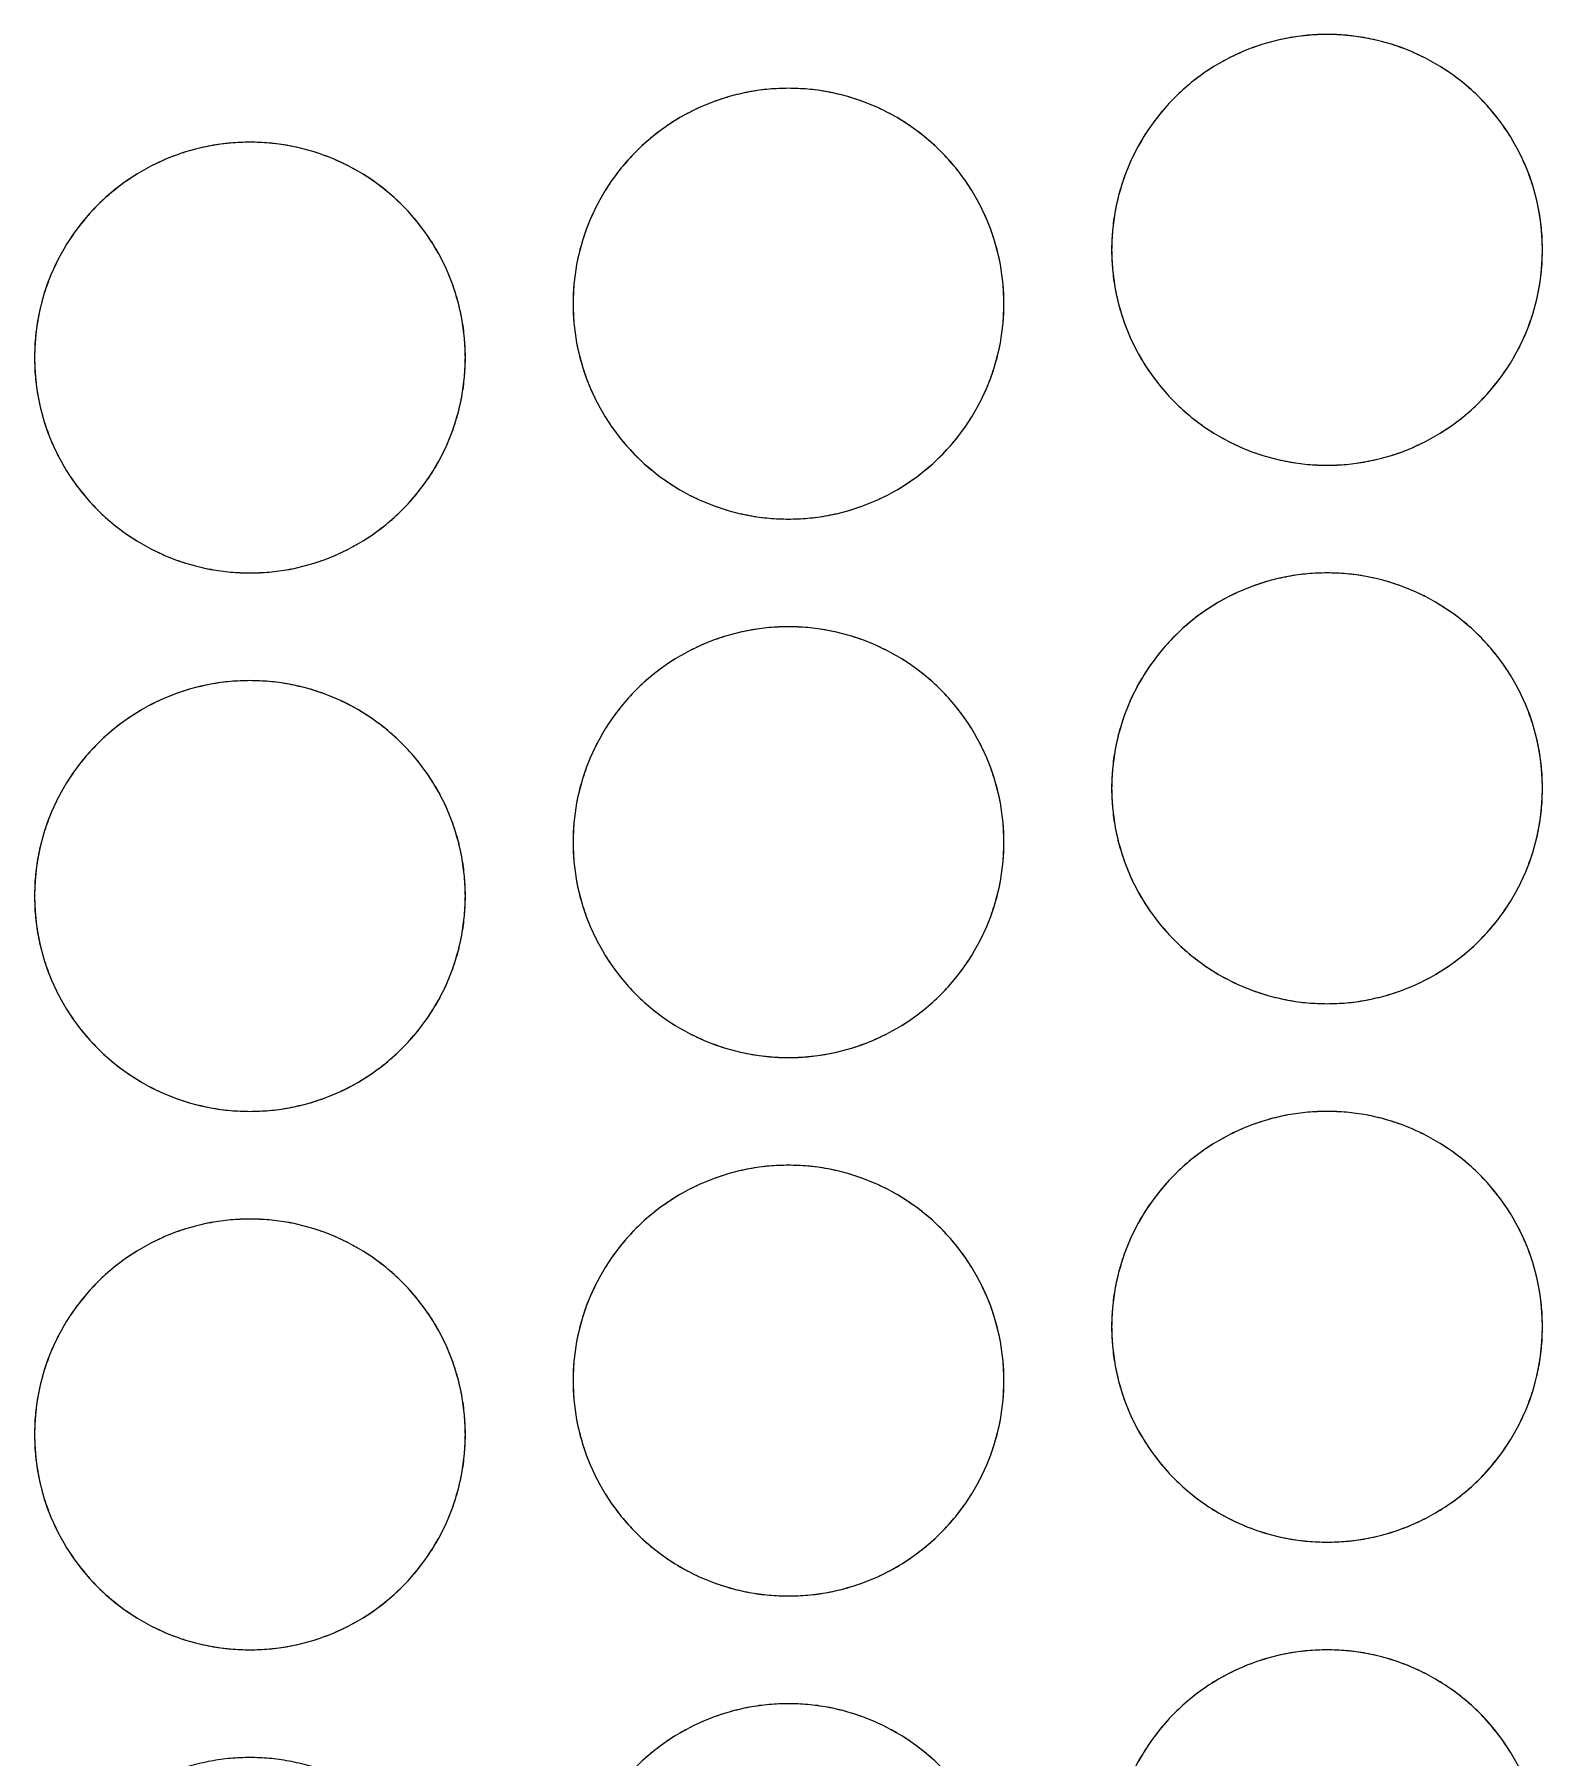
# Model space of a CAD drawing. Extents: x 85 to 185, y 98 to 200.
# Drawn here: x 112.8 to 135.2, y 148.8 to 174.4 of the extents above; entities that cross this region are included whole.
import ezdxf

# ---------------------------------------------------------------- set-up
doc = ezdxf.new("R2010")
doc.units = 0
doc.header["$MEASUREMENT"] = 0
doc.layers.get('0').update_dxf_attribs({"linetype": 'CONTINUOUS'})

msp = doc.modelspace()

# ---------------------------------------------------------------- linework, layer by layer
for points in [[(135.2, 171.2), (135.197, 171.343), (135.187, 171.488), (135.17, 171.634), (135.147, 171.782), (135.132, 171.857), (135.115, 171.931), (135.097, 172.006), (135.076, 172.081), (135.054, 172.155), (135.03, 172.23), (135.004, 172.304), (134.975, 172.378), (134.945, 172.452), (134.913, 172.525), (134.879, 172.598), (134.843, 172.67), (134.804, 172.741), (134.764, 172.812), (134.722, 172.882), (134.678, 172.951), (134.633, 173.019), (134.585, 173.086), (134.536, 173.152), (134.484, 173.217), (134.431, 173.28), (134.377, 173.343), (134.321, 173.403), (134.263, 173.463), (134.203, 173.521), (134.143, 173.577), (134.08, 173.631), (134.017, 173.684), (133.952, 173.736), (133.886, 173.785), (133.819, 173.833), (133.751, 173.878), (133.682, 173.922), (133.612, 173.964), (133.541, 174.004), (133.47, 174.043), (133.398, 174.079), (133.325, 174.113), (133.252, 174.145), (133.178, 174.175), (133.104, 174.204), (133.03, 174.23), (132.955, 174.254), (132.881, 174.276), (132.806, 174.297), (132.731, 174.315), (132.657, 174.332), (132.582, 174.347), (132.434, 174.37), (132.288, 174.387), (132.143, 174.397), (132, 174.4), (131.857, 174.397), (131.712, 174.387), (131.566, 174.37), (131.418, 174.347), (131.343, 174.332), (131.269, 174.315), (131.194, 174.297), (131.119, 174.276), (131.045, 174.254), (130.97, 174.23), (130.896, 174.204), (130.822, 174.175), (130.748, 174.145), (130.675, 174.113), (130.602, 174.079), (130.53, 174.043), (130.459, 174.004), (130.388, 173.964), (130.318, 173.922), (130.249, 173.878), (130.181, 173.833), (130.114, 173.785), (130.048, 173.736), (129.983, 173.684), (129.92, 173.631), (129.857, 173.577), (129.797, 173.521), (129.737, 173.463), (129.679, 173.403), (129.623, 173.343), (129.569, 173.28), (129.516, 173.217), (129.464, 173.152), (129.415, 173.086), (129.367, 173.019), (129.322, 172.951), (129.278, 172.882), (129.236, 172.812), (129.196, 172.741), (129.157, 172.67), (129.121, 172.598), (129.087, 172.525), (129.055, 172.452), (129.025, 172.378), (128.996, 172.304), (128.97, 172.23), (128.946, 172.155), (128.924, 172.081), (128.903, 172.006), (128.885, 171.931), (128.868, 171.857), (128.853, 171.782), (128.83, 171.634), (128.813, 171.488), (128.803, 171.343), (128.8, 171.2), (128.803, 171.057), (128.813, 170.912), (128.83, 170.766), (128.853, 170.618), (128.868, 170.543), (128.885, 170.469), (128.903, 170.394), (128.924, 170.319), (128.946, 170.245), (128.97, 170.17), (128.996, 170.096), (129.025, 170.022), (129.055, 169.948), (129.087, 169.875), (129.121, 169.802), (129.157, 169.73), (129.196, 169.659), (129.236, 169.588), (129.278, 169.518), (129.322, 169.449), (129.367, 169.381), (129.415, 169.314), (129.464, 169.248), (129.516, 169.183), (129.569, 169.12), (129.623, 169.057), (129.679, 168.997), (129.737, 168.937), (129.797, 168.879), (129.857, 168.823), (129.92, 168.769), (129.983, 168.716), (130.048, 168.664), (130.114, 168.615), (130.181, 168.567), (130.249, 168.522), (130.318, 168.478), (130.388, 168.436), (130.459, 168.396), (130.53, 168.357), (130.602, 168.321), (130.675, 168.287), (130.748, 168.255), (130.822, 168.225), (130.896, 168.196), (130.97, 168.17), (131.045, 168.146), (131.119, 168.124), (131.194, 168.103), (131.269, 168.085), (131.343, 168.068), (131.418, 168.053), (131.566, 168.03), (131.712, 168.013), (131.857, 168.003), (132, 168), (132.143, 168.003), (132.288, 168.013), (132.434, 168.03), (132.582, 168.053), (132.657, 168.068), (132.731, 168.085), (132.806, 168.103), (132.881, 168.124), (132.955, 168.146), (133.03, 168.17), (133.104, 168.196), (133.178, 168.225), (133.252, 168.255), (133.325, 168.287), (133.398, 168.321), (133.47, 168.357), (133.541, 168.396), (133.612, 168.436), (133.682, 168.478), (133.751, 168.522), (133.819, 168.567), (133.886, 168.615), (133.952, 168.664), (134.017, 168.716), (134.08, 168.769), (134.143, 168.823), (134.203, 168.879), (134.263, 168.937), (134.321, 168.997), (134.377, 169.057), (134.431, 169.12), (134.484, 169.183), (134.536, 169.248), (134.585, 169.314), (134.633, 169.381), (134.678, 169.449), (134.722, 169.518), (134.764, 169.588), (134.804, 169.659), (134.843, 169.73), (134.879, 169.802), (134.913, 169.875), (134.945, 169.948), (134.975, 170.022), (135.004, 170.096), (135.03, 170.17), (135.054, 170.245), (135.076, 170.319), (135.097, 170.394), (135.115, 170.469), (135.132, 170.543), (135.147, 170.618), (135.17, 170.766), (135.187, 170.912), (135.197, 171.057), (135.2, 171.2)], [(127.2, 170.4), (127.197, 170.543), (127.187, 170.688), (127.17, 170.834), (127.147, 170.982), (127.132, 171.057), (127.115, 171.131), (127.097, 171.206), (127.076, 171.281), (127.054, 171.355), (127.03, 171.43), (127.004, 171.504), (126.975, 171.578), (126.945, 171.652), (126.913, 171.725), (126.879, 171.798), (126.843, 171.87), (126.804, 171.941), (126.764, 172.012), (126.722, 172.082), (126.678, 172.151), (126.633, 172.219), (126.585, 172.286), (126.536, 172.352), (126.484, 172.417), (126.431, 172.48), (126.377, 172.543), (126.321, 172.603), (126.263, 172.663), (126.203, 172.721), (126.143, 172.777), (126.08, 172.831), (126.017, 172.884), (125.952, 172.936), (125.886, 172.985), (125.819, 173.033), (125.751, 173.078), (125.682, 173.122), (125.612, 173.164), (125.541, 173.204), (125.47, 173.243), (125.398, 173.279), (125.325, 173.313), (125.252, 173.345), (125.178, 173.375), (125.104, 173.404), (125.03, 173.43), (124.955, 173.454), (124.881, 173.476), (124.806, 173.497), (124.731, 173.515), (124.657, 173.532), (124.582, 173.547), (124.434, 173.57), (124.288, 173.587), (124.143, 173.597), (124, 173.6), (123.857, 173.597), (123.712, 173.587), (123.566, 173.57), (123.418, 173.547), (123.343, 173.532), (123.269, 173.515), (123.194, 173.497), (123.119, 173.476), (123.045, 173.454), (122.97, 173.43), (122.896, 173.404), (122.822, 173.375), (122.748, 173.345), (122.675, 173.313), (122.602, 173.279), (122.53, 173.243), (122.459, 173.204), (122.388, 173.164), (122.318, 173.122), (122.249, 173.078), (122.181, 173.033), (122.114, 172.985), (122.048, 172.936), (121.983, 172.884), (121.92, 172.831), (121.857, 172.777), (121.797, 172.721), (121.737, 172.663), (121.679, 172.603), (121.623, 172.543), (121.569, 172.48), (121.516, 172.417), (121.464, 172.352), (121.415, 172.286), (121.367, 172.219), (121.322, 172.151), (121.278, 172.082), (121.236, 172.012), (121.196, 171.941), (121.157, 171.87), (121.121, 171.798), (121.087, 171.725), (121.055, 171.652), (121.025, 171.578), (120.996, 171.504), (120.97, 171.43), (120.946, 171.355), (120.924, 171.281), (120.903, 171.206), (120.885, 171.131), (120.868, 171.057), (120.853, 170.982), (120.83, 170.834), (120.813, 170.688), (120.803, 170.543), (120.8, 170.4), (120.803, 170.257), (120.813, 170.112), (120.83, 169.966), (120.853, 169.818), (120.868, 169.743), (120.885, 169.669), (120.903, 169.594), (120.924, 169.519), (120.946, 169.445), (120.97, 169.37), (120.996, 169.296), (121.025, 169.222), (121.055, 169.148), (121.087, 169.075), (121.121, 169.002), (121.157, 168.93), (121.196, 168.859), (121.236, 168.788), (121.278, 168.718), (121.322, 168.649), (121.367, 168.581), (121.415, 168.514), (121.464, 168.448), (121.516, 168.383), (121.569, 168.32), (121.623, 168.257), (121.679, 168.197), (121.737, 168.137), (121.797, 168.079), (121.857, 168.023), (121.92, 167.969), (121.983, 167.916), (122.048, 167.864), (122.114, 167.815), (122.181, 167.767), (122.249, 167.722), (122.318, 167.678), (122.388, 167.636), (122.459, 167.596), (122.53, 167.557), (122.602, 167.521), (122.675, 167.487), (122.748, 167.455), (122.822, 167.425), (122.896, 167.396), (122.97, 167.37), (123.045, 167.346), (123.119, 167.324), (123.194, 167.303), (123.269, 167.285), (123.343, 167.268), (123.418, 167.253), (123.566, 167.23), (123.712, 167.213), (123.857, 167.203), (124, 167.2), (124.143, 167.203), (124.288, 167.213), (124.434, 167.23), (124.582, 167.253), (124.657, 167.268), (124.731, 167.285), (124.806, 167.303), (124.881, 167.324), (124.955, 167.346), (125.03, 167.37), (125.104, 167.396), (125.178, 167.425), (125.252, 167.455), (125.325, 167.487), (125.398, 167.521), (125.47, 167.557), (125.541, 167.596), (125.612, 167.636), (125.682, 167.678), (125.751, 167.722), (125.819, 167.767), (125.886, 167.815), (125.952, 167.864), (126.017, 167.916), (126.08, 167.969), (126.143, 168.023), (126.203, 168.079), (126.263, 168.137), (126.321, 168.197), (126.377, 168.257), (126.431, 168.32), (126.484, 168.383), (126.536, 168.448), (126.585, 168.514), (126.633, 168.581), (126.678, 168.649), (126.722, 168.718), (126.764, 168.788), (126.804, 168.859), (126.843, 168.93), (126.879, 169.002), (126.913, 169.075), (126.945, 169.148), (126.975, 169.222), (127.004, 169.296), (127.03, 169.37), (127.054, 169.445), (127.076, 169.519), (127.097, 169.594), (127.115, 169.669), (127.132, 169.743), (127.147, 169.818), (127.17, 169.966), (127.187, 170.112), (127.197, 170.257), (127.2, 170.4)], [(119.2, 169.6), (119.197, 169.743), (119.187, 169.888), (119.17, 170.034), (119.147, 170.182), (119.132, 170.257), (119.115, 170.331), (119.097, 170.406), (119.076, 170.481), (119.054, 170.555), (119.03, 170.63), (119.004, 170.704), (118.975, 170.778), (118.945, 170.852), (118.913, 170.925), (118.879, 170.998), (118.843, 171.07), (118.804, 171.141), (118.764, 171.212), (118.722, 171.282), (118.678, 171.351), (118.633, 171.419), (118.585, 171.486), (118.536, 171.552), (118.484, 171.617), (118.431, 171.68), (118.377, 171.743), (118.321, 171.803), (118.263, 171.863), (118.203, 171.921), (118.143, 171.977), (118.08, 172.031), (118.017, 172.084), (117.952, 172.136), (117.886, 172.185), (117.819, 172.233), (117.751, 172.278), (117.682, 172.322), (117.612, 172.364), (117.541, 172.404), (117.47, 172.443), (117.398, 172.479), (117.325, 172.513), (117.252, 172.545), (117.178, 172.575), (117.104, 172.604), (117.03, 172.63), (116.955, 172.654), (116.881, 172.676), (116.806, 172.697), (116.731, 172.715), (116.657, 172.732), (116.582, 172.747), (116.434, 172.77), (116.288, 172.787), (116.143, 172.797), (116, 172.8), (115.857, 172.797), (115.712, 172.787), (115.566, 172.77), (115.418, 172.747), (115.343, 172.732), (115.269, 172.715), (115.194, 172.697), (115.119, 172.676), (115.045, 172.654), (114.97, 172.63), (114.896, 172.604), (114.822, 172.575), (114.748, 172.545), (114.675, 172.513), (114.602, 172.479), (114.53, 172.443), (114.459, 172.404), (114.388, 172.364), (114.318, 172.322), (114.249, 172.278), (114.181, 172.233), (114.114, 172.185), (114.048, 172.136), (113.983, 172.084), (113.92, 172.031), (113.857, 171.977), (113.797, 171.921), (113.737, 171.863), (113.679, 171.803), (113.623, 171.743), (113.569, 171.68), (113.516, 171.617), (113.464, 171.552), (113.415, 171.486), (113.367, 171.419), (113.322, 171.351), (113.278, 171.282), (113.236, 171.212), (113.196, 171.141), (113.157, 171.07), (113.121, 170.998), (113.087, 170.925), (113.055, 170.852), (113.025, 170.778), (112.996, 170.704), (112.97, 170.63), (112.946, 170.555), (112.924, 170.481), (112.903, 170.406), (112.885, 170.331), (112.868, 170.257), (112.853, 170.182), (112.83, 170.034), (112.813, 169.888), (112.803, 169.743), (112.8, 169.6), (112.803, 169.457), (112.813, 169.312), (112.83, 169.166), (112.853, 169.018), (112.868, 168.943), (112.885, 168.869), (112.903, 168.794), (112.924, 168.719), (112.946, 168.645), (112.97, 168.57), (112.996, 168.496), (113.025, 168.422), (113.055, 168.348), (113.087, 168.275), (113.121, 168.202), (113.157, 168.13), (113.196, 168.059), (113.236, 167.988), (113.278, 167.918), (113.322, 167.849), (113.367, 167.781), (113.415, 167.714), (113.464, 167.648), (113.516, 167.583), (113.569, 167.52), (113.623, 167.457), (113.679, 167.397), (113.737, 167.337), (113.797, 167.279), (113.857, 167.223), (113.92, 167.169), (113.983, 167.116), (114.048, 167.064), (114.114, 167.015), (114.181, 166.967), (114.249, 166.922), (114.318, 166.878), (114.388, 166.836), (114.459, 166.796), (114.53, 166.757), (114.602, 166.721), (114.675, 166.687), (114.748, 166.655), (114.822, 166.625), (114.896, 166.596), (114.97, 166.57), (115.045, 166.546), (115.119, 166.524), (115.194, 166.503), (115.269, 166.485), (115.343, 166.468), (115.418, 166.453), (115.566, 166.43), (115.712, 166.413), (115.857, 166.403), (116, 166.4), (116.143, 166.403), (116.288, 166.413), (116.434, 166.43), (116.582, 166.453), (116.657, 166.468), (116.731, 166.485), (116.806, 166.503), (116.881, 166.524), (116.955, 166.546), (117.03, 166.57), (117.104, 166.596), (117.178, 166.625), (117.252, 166.655), (117.325, 166.687), (117.398, 166.721), (117.47, 166.757), (117.541, 166.796), (117.612, 166.836), (117.682, 166.878), (117.751, 166.922), (117.819, 166.967), (117.886, 167.015), (117.952, 167.064), (118.017, 167.116), (118.08, 167.169), (118.143, 167.223), (118.203, 167.279), (118.263, 167.337), (118.321, 167.397), (118.377, 167.457), (118.431, 167.52), (118.484, 167.583), (118.536, 167.648), (118.585, 167.714), (118.633, 167.781), (118.678, 167.849), (118.722, 167.918), (118.764, 167.988), (118.804, 168.059), (118.843, 168.13), (118.879, 168.202), (118.913, 168.275), (118.945, 168.348), (118.975, 168.422), (119.004, 168.496), (119.03, 168.57), (119.054, 168.645), (119.076, 168.719), (119.097, 168.794), (119.115, 168.869), (119.132, 168.943), (119.147, 169.018), (119.17, 169.166), (119.187, 169.312), (119.197, 169.457), (119.2, 169.6)], [(135.2, 163.2), (135.197, 163.343), (135.187, 163.488), (135.17, 163.634), (135.147, 163.782), (135.132, 163.857), (135.115, 163.931), (135.097, 164.006), (135.076, 164.081), (135.054, 164.155), (135.03, 164.23), (135.004, 164.304), (134.975, 164.378), (134.945, 164.452), (134.913, 164.525), (134.879, 164.598), (134.843, 164.67), (134.804, 164.741), (134.764, 164.812), (134.722, 164.882), (134.678, 164.951), (134.633, 165.019), (134.585, 165.086), (134.536, 165.152), (134.484, 165.217), (134.431, 165.28), (134.377, 165.343), (134.321, 165.403), (134.263, 165.463), (134.203, 165.521), (134.143, 165.577), (134.08, 165.631), (134.017, 165.684), (133.952, 165.736), (133.886, 165.785), (133.819, 165.833), (133.751, 165.878), (133.682, 165.922), (133.612, 165.964), (133.541, 166.004), (133.47, 166.043), (133.398, 166.079), (133.325, 166.113), (133.252, 166.145), (133.178, 166.175), (133.104, 166.204), (133.03, 166.23), (132.955, 166.254), (132.881, 166.276), (132.806, 166.297), (132.731, 166.315), (132.657, 166.332), (132.582, 166.347), (132.434, 166.37), (132.288, 166.387), (132.143, 166.397), (132, 166.4), (131.857, 166.397), (131.712, 166.387), (131.566, 166.37), (131.418, 166.347), (131.343, 166.332), (131.269, 166.315), (131.194, 166.297), (131.119, 166.276), (131.045, 166.254), (130.97, 166.23), (130.896, 166.204), (130.822, 166.175), (130.748, 166.145), (130.675, 166.113), (130.602, 166.079), (130.53, 166.043), (130.459, 166.004), (130.388, 165.964), (130.318, 165.922), (130.249, 165.878), (130.181, 165.833), (130.114, 165.785), (130.048, 165.736), (129.983, 165.684), (129.92, 165.631), (129.857, 165.577), (129.797, 165.521), (129.737, 165.463), (129.679, 165.403), (129.623, 165.343), (129.569, 165.28), (129.516, 165.217), (129.464, 165.152), (129.415, 165.086), (129.367, 165.019), (129.322, 164.951), (129.278, 164.882), (129.236, 164.812), (129.196, 164.741), (129.157, 164.67), (129.121, 164.598), (129.087, 164.525), (129.055, 164.452), (129.025, 164.378), (128.996, 164.304), (128.97, 164.23), (128.946, 164.155), (128.924, 164.081), (128.903, 164.006), (128.885, 163.931), (128.868, 163.857), (128.853, 163.782), (128.83, 163.634), (128.813, 163.488), (128.803, 163.343), (128.8, 163.2), (128.803, 163.057), (128.813, 162.912), (128.83, 162.766), (128.853, 162.618), (128.868, 162.543), (128.885, 162.469), (128.903, 162.394), (128.924, 162.319), (128.946, 162.245), (128.97, 162.17), (128.996, 162.096), (129.025, 162.022), (129.055, 161.948), (129.087, 161.875), (129.121, 161.802), (129.157, 161.73), (129.196, 161.659), (129.236, 161.588), (129.278, 161.518), (129.322, 161.449), (129.367, 161.381), (129.415, 161.314), (129.464, 161.248), (129.516, 161.183), (129.569, 161.12), (129.623, 161.057), (129.679, 160.997), (129.737, 160.937), (129.797, 160.879), (129.857, 160.823), (129.92, 160.769), (129.983, 160.716), (130.048, 160.664), (130.114, 160.615), (130.181, 160.567), (130.249, 160.522), (130.318, 160.478), (130.388, 160.436), (130.459, 160.396), (130.53, 160.357), (130.602, 160.321), (130.675, 160.287), (130.748, 160.255), (130.822, 160.225), (130.896, 160.196), (130.97, 160.17), (131.045, 160.146), (131.119, 160.124), (131.194, 160.103), (131.269, 160.085), (131.343, 160.068), (131.418, 160.053), (131.566, 160.03), (131.712, 160.013), (131.857, 160.003), (132, 160), (132.143, 160.003), (132.288, 160.013), (132.434, 160.03), (132.582, 160.053), (132.657, 160.068), (132.731, 160.085), (132.806, 160.103), (132.881, 160.124), (132.955, 160.146), (133.03, 160.17), (133.104, 160.196), (133.178, 160.225), (133.252, 160.255), (133.325, 160.287), (133.398, 160.321), (133.47, 160.357), (133.541, 160.396), (133.612, 160.436), (133.682, 160.478), (133.751, 160.522), (133.819, 160.567), (133.886, 160.615), (133.952, 160.664), (134.017, 160.716), (134.08, 160.769), (134.143, 160.823), (134.203, 160.879), (134.263, 160.937), (134.321, 160.997), (134.377, 161.057), (134.431, 161.12), (134.484, 161.183), (134.536, 161.248), (134.585, 161.314), (134.633, 161.381), (134.678, 161.449), (134.722, 161.518), (134.764, 161.588), (134.804, 161.659), (134.843, 161.73), (134.879, 161.802), (134.913, 161.875), (134.945, 161.948), (134.975, 162.022), (135.004, 162.096), (135.03, 162.17), (135.054, 162.245), (135.076, 162.319), (135.097, 162.394), (135.115, 162.469), (135.132, 162.543), (135.147, 162.618), (135.17, 162.766), (135.187, 162.912), (135.197, 163.057), (135.2, 163.2)], [(127.2, 162.4), (127.197, 162.543), (127.187, 162.688), (127.17, 162.834), (127.147, 162.982), (127.132, 163.057), (127.115, 163.131), (127.097, 163.206), (127.076, 163.281), (127.054, 163.355), (127.03, 163.43), (127.004, 163.504), (126.975, 163.578), (126.945, 163.652), (126.913, 163.725), (126.879, 163.798), (126.843, 163.87), (126.804, 163.941), (126.764, 164.012), (126.722, 164.082), (126.678, 164.151), (126.633, 164.219), (126.585, 164.286), (126.536, 164.352), (126.484, 164.417), (126.431, 164.48), (126.377, 164.543), (126.321, 164.603), (126.263, 164.663), (126.203, 164.721), (126.143, 164.777), (126.08, 164.831), (126.017, 164.884), (125.952, 164.936), (125.886, 164.985), (125.819, 165.033), (125.751, 165.078), (125.682, 165.122), (125.612, 165.164), (125.541, 165.204), (125.47, 165.243), (125.398, 165.279), (125.325, 165.313), (125.252, 165.345), (125.178, 165.375), (125.104, 165.404), (125.03, 165.43), (124.955, 165.454), (124.881, 165.476), (124.806, 165.497), (124.731, 165.515), (124.657, 165.532), (124.582, 165.547), (124.434, 165.57), (124.288, 165.587), (124.143, 165.597), (124, 165.6), (123.857, 165.597), (123.712, 165.587), (123.566, 165.57), (123.418, 165.547), (123.343, 165.532), (123.269, 165.515), (123.194, 165.497), (123.119, 165.476), (123.045, 165.454), (122.97, 165.43), (122.896, 165.404), (122.822, 165.375), (122.748, 165.345), (122.675, 165.313), (122.602, 165.279), (122.53, 165.243), (122.459, 165.204), (122.388, 165.164), (122.318, 165.122), (122.249, 165.078), (122.181, 165.033), (122.114, 164.985), (122.048, 164.936), (121.983, 164.884), (121.92, 164.831), (121.857, 164.777), (121.797, 164.721), (121.737, 164.663), (121.679, 164.603), (121.623, 164.543), (121.569, 164.48), (121.516, 164.417), (121.464, 164.352), (121.415, 164.286), (121.367, 164.219), (121.322, 164.151), (121.278, 164.082), (121.236, 164.012), (121.196, 163.941), (121.157, 163.87), (121.121, 163.798), (121.087, 163.725), (121.055, 163.652), (121.025, 163.578), (120.996, 163.504), (120.97, 163.43), (120.946, 163.355), (120.924, 163.281), (120.903, 163.206), (120.885, 163.131), (120.868, 163.057), (120.853, 162.982), (120.83, 162.834), (120.813, 162.688), (120.803, 162.543), (120.8, 162.4), (120.803, 162.257), (120.813, 162.112), (120.83, 161.966), (120.853, 161.818), (120.868, 161.743), (120.885, 161.669), (120.903, 161.594), (120.924, 161.519), (120.946, 161.445), (120.97, 161.37), (120.996, 161.296), (121.025, 161.222), (121.055, 161.148), (121.087, 161.075), (121.121, 161.002), (121.157, 160.93), (121.196, 160.859), (121.236, 160.788), (121.278, 160.718), (121.322, 160.649), (121.367, 160.581), (121.415, 160.514), (121.464, 160.448), (121.516, 160.383), (121.569, 160.32), (121.623, 160.257), (121.679, 160.197), (121.737, 160.137), (121.797, 160.079), (121.857, 160.023), (121.92, 159.969), (121.983, 159.916), (122.048, 159.864), (122.114, 159.815), (122.181, 159.767), (122.249, 159.722), (122.318, 159.678), (122.388, 159.636), (122.459, 159.596), (122.53, 159.557), (122.602, 159.521), (122.675, 159.487), (122.748, 159.455), (122.822, 159.425), (122.896, 159.396), (122.97, 159.37), (123.045, 159.346), (123.119, 159.324), (123.194, 159.303), (123.269, 159.285), (123.343, 159.268), (123.418, 159.253), (123.566, 159.23), (123.712, 159.213), (123.857, 159.203), (124, 159.2), (124.143, 159.203), (124.288, 159.213), (124.434, 159.23), (124.582, 159.253), (124.657, 159.268), (124.731, 159.285), (124.806, 159.303), (124.881, 159.324), (124.955, 159.346), (125.03, 159.37), (125.104, 159.396), (125.178, 159.425), (125.252, 159.455), (125.325, 159.487), (125.398, 159.521), (125.47, 159.557), (125.541, 159.596), (125.612, 159.636), (125.682, 159.678), (125.751, 159.722), (125.819, 159.767), (125.886, 159.815), (125.952, 159.864), (126.017, 159.916), (126.08, 159.969), (126.143, 160.023), (126.203, 160.079), (126.263, 160.137), (126.321, 160.197), (126.377, 160.257), (126.431, 160.32), (126.484, 160.383), (126.536, 160.448), (126.585, 160.514), (126.633, 160.581), (126.678, 160.649), (126.722, 160.718), (126.764, 160.788), (126.804, 160.859), (126.843, 160.93), (126.879, 161.002), (126.913, 161.075), (126.945, 161.148), (126.975, 161.222), (127.004, 161.296), (127.03, 161.37), (127.054, 161.445), (127.076, 161.519), (127.097, 161.594), (127.115, 161.669), (127.132, 161.743), (127.147, 161.818), (127.17, 161.966), (127.187, 162.112), (127.197, 162.257), (127.2, 162.4)], [(119.2, 161.6), (119.197, 161.743), (119.187, 161.888), (119.17, 162.034), (119.147, 162.182), (119.132, 162.257), (119.115, 162.331), (119.097, 162.406), (119.076, 162.481), (119.054, 162.555), (119.03, 162.63), (119.004, 162.704), (118.975, 162.778), (118.945, 162.852), (118.913, 162.925), (118.879, 162.998), (118.843, 163.07), (118.804, 163.141), (118.764, 163.212), (118.722, 163.282), (118.678, 163.351), (118.633, 163.419), (118.585, 163.486), (118.536, 163.552), (118.484, 163.617), (118.431, 163.68), (118.377, 163.743), (118.321, 163.803), (118.263, 163.863), (118.203, 163.921), (118.143, 163.977), (118.08, 164.031), (118.017, 164.084), (117.952, 164.136), (117.886, 164.185), (117.819, 164.233), (117.751, 164.278), (117.682, 164.322), (117.612, 164.364), (117.541, 164.404), (117.47, 164.443), (117.398, 164.479), (117.325, 164.513), (117.252, 164.545), (117.178, 164.575), (117.104, 164.604), (117.03, 164.63), (116.955, 164.654), (116.881, 164.676), (116.806, 164.697), (116.731, 164.715), (116.657, 164.732), (116.582, 164.747), (116.434, 164.77), (116.288, 164.787), (116.143, 164.797), (116, 164.8), (115.857, 164.797), (115.712, 164.787), (115.566, 164.77), (115.418, 164.747), (115.343, 164.732), (115.269, 164.715), (115.194, 164.697), (115.119, 164.676), (115.045, 164.654), (114.97, 164.63), (114.896, 164.604), (114.822, 164.575), (114.748, 164.545), (114.675, 164.513), (114.602, 164.479), (114.53, 164.443), (114.459, 164.404), (114.388, 164.364), (114.318, 164.322), (114.249, 164.278), (114.181, 164.233), (114.114, 164.185), (114.048, 164.136), (113.983, 164.084), (113.92, 164.031), (113.857, 163.977), (113.797, 163.921), (113.737, 163.863), (113.679, 163.803), (113.623, 163.743), (113.569, 163.68), (113.516, 163.617), (113.464, 163.552), (113.415, 163.486), (113.367, 163.419), (113.322, 163.351), (113.278, 163.282), (113.236, 163.212), (113.196, 163.141), (113.157, 163.07), (113.121, 162.998), (113.087, 162.925), (113.055, 162.852), (113.025, 162.778), (112.996, 162.704), (112.97, 162.63), (112.946, 162.555), (112.924, 162.481), (112.903, 162.406), (112.885, 162.331), (112.868, 162.257), (112.853, 162.182), (112.83, 162.034), (112.813, 161.888), (112.803, 161.743), (112.8, 161.6), (112.803, 161.457), (112.813, 161.312), (112.83, 161.166), (112.853, 161.018), (112.868, 160.943), (112.885, 160.869), (112.903, 160.794), (112.924, 160.719), (112.946, 160.645), (112.97, 160.57), (112.996, 160.496), (113.025, 160.422), (113.055, 160.348), (113.087, 160.275), (113.121, 160.202), (113.157, 160.13), (113.196, 160.059), (113.236, 159.988), (113.278, 159.918), (113.322, 159.849), (113.367, 159.781), (113.415, 159.714), (113.464, 159.648), (113.516, 159.583), (113.569, 159.52), (113.623, 159.457), (113.679, 159.397), (113.737, 159.337), (113.797, 159.279), (113.857, 159.223), (113.92, 159.169), (113.983, 159.116), (114.048, 159.064), (114.114, 159.015), (114.181, 158.967), (114.249, 158.922), (114.318, 158.878), (114.388, 158.836), (114.459, 158.796), (114.53, 158.757), (114.602, 158.721), (114.675, 158.687), (114.748, 158.655), (114.822, 158.625), (114.896, 158.596), (114.97, 158.57), (115.045, 158.546), (115.119, 158.524), (115.194, 158.503), (115.269, 158.485), (115.343, 158.468), (115.418, 158.453), (115.566, 158.43), (115.712, 158.413), (115.857, 158.403), (116, 158.4), (116.143, 158.403), (116.288, 158.413), (116.434, 158.43), (116.582, 158.453), (116.657, 158.468), (116.731, 158.485), (116.806, 158.503), (116.881, 158.524), (116.955, 158.546), (117.03, 158.57), (117.104, 158.596), (117.178, 158.625), (117.252, 158.655), (117.325, 158.687), (117.398, 158.721), (117.47, 158.757), (117.541, 158.796), (117.612, 158.836), (117.682, 158.878), (117.751, 158.922), (117.819, 158.967), (117.886, 159.015), (117.952, 159.064), (118.017, 159.116), (118.08, 159.169), (118.143, 159.223), (118.203, 159.279), (118.263, 159.337), (118.321, 159.397), (118.377, 159.457), (118.431, 159.52), (118.484, 159.583), (118.536, 159.648), (118.585, 159.714), (118.633, 159.781), (118.678, 159.849), (118.722, 159.918), (118.764, 159.988), (118.804, 160.059), (118.843, 160.13), (118.879, 160.202), (118.913, 160.275), (118.945, 160.348), (118.975, 160.422), (119.004, 160.496), (119.03, 160.57), (119.054, 160.645), (119.076, 160.719), (119.097, 160.794), (119.115, 160.869), (119.132, 160.943), (119.147, 161.018), (119.17, 161.166), (119.187, 161.312), (119.197, 161.457), (119.2, 161.6)], [(135.2, 155.2), (135.197, 155.343), (135.187, 155.488), (135.17, 155.634), (135.147, 155.782), (135.132, 155.857), (135.115, 155.931), (135.097, 156.006), (135.076, 156.081), (135.054, 156.155), (135.03, 156.23), (135.004, 156.304), (134.975, 156.378), (134.945, 156.452), (134.913, 156.525), (134.879, 156.598), (134.843, 156.67), (134.804, 156.741), (134.764, 156.812), (134.722, 156.882), (134.678, 156.951), (134.633, 157.019), (134.585, 157.086), (134.536, 157.152), (134.484, 157.217), (134.431, 157.28), (134.377, 157.343), (134.321, 157.403), (134.263, 157.463), (134.203, 157.521), (134.143, 157.577), (134.08, 157.631), (134.017, 157.684), (133.952, 157.736), (133.886, 157.785), (133.819, 157.833), (133.751, 157.878), (133.682, 157.922), (133.612, 157.964), (133.541, 158.004), (133.47, 158.043), (133.398, 158.079), (133.325, 158.113), (133.252, 158.145), (133.178, 158.175), (133.104, 158.204), (133.03, 158.23), (132.955, 158.254), (132.881, 158.276), (132.806, 158.297), (132.731, 158.315), (132.657, 158.332), (132.582, 158.347), (132.434, 158.37), (132.288, 158.387), (132.143, 158.397), (132, 158.4), (131.857, 158.397), (131.712, 158.387), (131.566, 158.37), (131.418, 158.347), (131.343, 158.332), (131.269, 158.315), (131.194, 158.297), (131.119, 158.276), (131.045, 158.254), (130.97, 158.23), (130.896, 158.204), (130.822, 158.175), (130.748, 158.145), (130.675, 158.113), (130.602, 158.079), (130.53, 158.043), (130.459, 158.004), (130.388, 157.964), (130.318, 157.922), (130.249, 157.878), (130.181, 157.833), (130.114, 157.785), (130.048, 157.736), (129.983, 157.684), (129.92, 157.631), (129.857, 157.577), (129.797, 157.521), (129.737, 157.463), (129.679, 157.403), (129.623, 157.343), (129.569, 157.28), (129.516, 157.217), (129.464, 157.152), (129.415, 157.086), (129.367, 157.019), (129.322, 156.951), (129.278, 156.882), (129.236, 156.812), (129.196, 156.741), (129.157, 156.67), (129.121, 156.598), (129.087, 156.525), (129.055, 156.452), (129.025, 156.378), (128.996, 156.304), (128.97, 156.23), (128.946, 156.155), (128.924, 156.081), (128.903, 156.006), (128.885, 155.931), (128.868, 155.857), (128.853, 155.782), (128.83, 155.634), (128.813, 155.488), (128.803, 155.343), (128.8, 155.2), (128.803, 155.057), (128.813, 154.912), (128.83, 154.766), (128.853, 154.618), (128.868, 154.543), (128.885, 154.469), (128.903, 154.394), (128.924, 154.319), (128.946, 154.245), (128.97, 154.17), (128.996, 154.096), (129.025, 154.022), (129.055, 153.948), (129.087, 153.875), (129.121, 153.802), (129.157, 153.73), (129.196, 153.659), (129.236, 153.588), (129.278, 153.518), (129.322, 153.449), (129.367, 153.381), (129.415, 153.314), (129.464, 153.248), (129.516, 153.183), (129.569, 153.12), (129.623, 153.057), (129.679, 152.997), (129.737, 152.937), (129.797, 152.879), (129.857, 152.823), (129.92, 152.769), (129.983, 152.716), (130.048, 152.664), (130.114, 152.615), (130.181, 152.567), (130.249, 152.522), (130.318, 152.478), (130.388, 152.436), (130.459, 152.396), (130.53, 152.357), (130.602, 152.321), (130.675, 152.287), (130.748, 152.255), (130.822, 152.225), (130.896, 152.196), (130.97, 152.17), (131.045, 152.146), (131.119, 152.124), (131.194, 152.103), (131.269, 152.085), (131.343, 152.068), (131.418, 152.053), (131.566, 152.03), (131.712, 152.013), (131.857, 152.003), (132, 152), (132.143, 152.003), (132.288, 152.013), (132.434, 152.03), (132.582, 152.053), (132.657, 152.068), (132.731, 152.085), (132.806, 152.103), (132.881, 152.124), (132.955, 152.146), (133.03, 152.17), (133.104, 152.196), (133.178, 152.225), (133.252, 152.255), (133.325, 152.287), (133.398, 152.321), (133.47, 152.357), (133.541, 152.396), (133.612, 152.436), (133.682, 152.478), (133.751, 152.522), (133.819, 152.567), (133.886, 152.615), (133.952, 152.664), (134.017, 152.716), (134.08, 152.769), (134.143, 152.823), (134.203, 152.879), (134.263, 152.937), (134.321, 152.997), (134.377, 153.057), (134.431, 153.12), (134.484, 153.183), (134.536, 153.248), (134.585, 153.314), (134.633, 153.381), (134.678, 153.449), (134.722, 153.518), (134.764, 153.588), (134.804, 153.659), (134.843, 153.73), (134.879, 153.802), (134.913, 153.875), (134.945, 153.948), (134.975, 154.022), (135.004, 154.096), (135.03, 154.17), (135.054, 154.245), (135.076, 154.319), (135.097, 154.394), (135.115, 154.469), (135.132, 154.543), (135.147, 154.618), (135.17, 154.766), (135.187, 154.912), (135.197, 155.057), (135.2, 155.2)], [(127.2, 154.4), (127.197, 154.543), (127.187, 154.688), (127.17, 154.834), (127.147, 154.982), (127.132, 155.057), (127.115, 155.131), (127.097, 155.206), (127.076, 155.281), (127.054, 155.355), (127.03, 155.43), (127.004, 155.504), (126.975, 155.578), (126.945, 155.652), (126.913, 155.725), (126.879, 155.798), (126.843, 155.87), (126.804, 155.941), (126.764, 156.012), (126.722, 156.082), (126.678, 156.151), (126.633, 156.219), (126.585, 156.286), (126.536, 156.352), (126.484, 156.417), (126.431, 156.48), (126.377, 156.543), (126.321, 156.603), (126.263, 156.663), (126.203, 156.721), (126.143, 156.777), (126.08, 156.831), (126.017, 156.884), (125.952, 156.936), (125.886, 156.985), (125.819, 157.033), (125.751, 157.078), (125.682, 157.122), (125.612, 157.164), (125.541, 157.204), (125.47, 157.243), (125.398, 157.279), (125.325, 157.313), (125.252, 157.345), (125.178, 157.375), (125.104, 157.404), (125.03, 157.43), (124.955, 157.454), (124.881, 157.476), (124.806, 157.497), (124.731, 157.515), (124.657, 157.532), (124.582, 157.547), (124.434, 157.57), (124.288, 157.587), (124.143, 157.597), (124, 157.6), (123.857, 157.597), (123.712, 157.587), (123.566, 157.57), (123.418, 157.547), (123.343, 157.532), (123.269, 157.515), (123.194, 157.497), (123.119, 157.476), (123.045, 157.454), (122.97, 157.43), (122.896, 157.404), (122.822, 157.375), (122.748, 157.345), (122.675, 157.313), (122.602, 157.279), (122.53, 157.243), (122.459, 157.204), (122.388, 157.164), (122.318, 157.122), (122.249, 157.078), (122.181, 157.033), (122.114, 156.985), (122.048, 156.936), (121.983, 156.884), (121.92, 156.831), (121.857, 156.777), (121.797, 156.721), (121.737, 156.663), (121.679, 156.603), (121.623, 156.543), (121.569, 156.48), (121.516, 156.417), (121.464, 156.352), (121.415, 156.286), (121.367, 156.219), (121.322, 156.151), (121.278, 156.082), (121.236, 156.012), (121.196, 155.941), (121.157, 155.87), (121.121, 155.798), (121.087, 155.725), (121.055, 155.652), (121.025, 155.578), (120.996, 155.504), (120.97, 155.43), (120.946, 155.355), (120.924, 155.281), (120.903, 155.206), (120.885, 155.131), (120.868, 155.057), (120.853, 154.982), (120.83, 154.834), (120.813, 154.688), (120.803, 154.543), (120.8, 154.4), (120.803, 154.257), (120.813, 154.112), (120.83, 153.966), (120.853, 153.818), (120.868, 153.743), (120.885, 153.669), (120.903, 153.594), (120.924, 153.519), (120.946, 153.445), (120.97, 153.37), (120.996, 153.296), (121.025, 153.222), (121.055, 153.148), (121.087, 153.075), (121.121, 153.002), (121.157, 152.93), (121.196, 152.859), (121.236, 152.788), (121.278, 152.718), (121.322, 152.649), (121.367, 152.581), (121.415, 152.514), (121.464, 152.448), (121.516, 152.383), (121.569, 152.32), (121.623, 152.257), (121.679, 152.197), (121.737, 152.137), (121.797, 152.079), (121.857, 152.023), (121.92, 151.969), (121.983, 151.916), (122.048, 151.864), (122.114, 151.815), (122.181, 151.767), (122.249, 151.722), (122.318, 151.678), (122.388, 151.636), (122.459, 151.596), (122.53, 151.557), (122.602, 151.521), (122.675, 151.487), (122.748, 151.455), (122.822, 151.425), (122.896, 151.396), (122.97, 151.37), (123.045, 151.346), (123.119, 151.324), (123.194, 151.303), (123.269, 151.285), (123.343, 151.268), (123.418, 151.253), (123.566, 151.23), (123.712, 151.213), (123.857, 151.203), (124, 151.2), (124.143, 151.203), (124.288, 151.213), (124.434, 151.23), (124.582, 151.253), (124.657, 151.268), (124.731, 151.285), (124.806, 151.303), (124.881, 151.324), (124.955, 151.346), (125.03, 151.37), (125.104, 151.396), (125.178, 151.425), (125.252, 151.455), (125.325, 151.487), (125.398, 151.521), (125.47, 151.557), (125.541, 151.596), (125.612, 151.636), (125.682, 151.678), (125.751, 151.722), (125.819, 151.767), (125.886, 151.815), (125.952, 151.864), (126.017, 151.916), (126.08, 151.969), (126.143, 152.023), (126.203, 152.079), (126.263, 152.137), (126.321, 152.197), (126.377, 152.257), (126.431, 152.32), (126.484, 152.383), (126.536, 152.448), (126.585, 152.514), (126.633, 152.581), (126.678, 152.649), (126.722, 152.718), (126.764, 152.788), (126.804, 152.859), (126.843, 152.93), (126.879, 153.002), (126.913, 153.075), (126.945, 153.148), (126.975, 153.222), (127.004, 153.296), (127.03, 153.37), (127.054, 153.445), (127.076, 153.519), (127.097, 153.594), (127.115, 153.669), (127.132, 153.743), (127.147, 153.818), (127.17, 153.966), (127.187, 154.112), (127.197, 154.257), (127.2, 154.4)], [(119.2, 153.6), (119.197, 153.743), (119.187, 153.888), (119.17, 154.034), (119.147, 154.182), (119.132, 154.257), (119.115, 154.331), (119.097, 154.406), (119.076, 154.481), (119.054, 154.555), (119.03, 154.63), (119.004, 154.704), (118.975, 154.778), (118.945, 154.852), (118.913, 154.925), (118.879, 154.998), (118.843, 155.07), (118.804, 155.141), (118.764, 155.212), (118.722, 155.282), (118.678, 155.351), (118.633, 155.419), (118.585, 155.486), (118.536, 155.552), (118.484, 155.617), (118.431, 155.68), (118.377, 155.743), (118.321, 155.803), (118.263, 155.863), (118.203, 155.921), (118.143, 155.977), (118.08, 156.031), (118.017, 156.084), (117.952, 156.136), (117.886, 156.185), (117.819, 156.233), (117.751, 156.278), (117.682, 156.322), (117.612, 156.364), (117.541, 156.404), (117.47, 156.443), (117.398, 156.479), (117.325, 156.513), (117.252, 156.545), (117.178, 156.575), (117.104, 156.604), (117.03, 156.63), (116.955, 156.654), (116.881, 156.676), (116.806, 156.697), (116.731, 156.715), (116.657, 156.732), (116.582, 156.747), (116.434, 156.77), (116.288, 156.787), (116.143, 156.797), (116, 156.8), (115.857, 156.797), (115.712, 156.787), (115.566, 156.77), (115.418, 156.747), (115.343, 156.732), (115.269, 156.715), (115.194, 156.697), (115.119, 156.676), (115.045, 156.654), (114.97, 156.63), (114.896, 156.604), (114.822, 156.575), (114.748, 156.545), (114.675, 156.513), (114.602, 156.479), (114.53, 156.443), (114.459, 156.404), (114.388, 156.364), (114.318, 156.322), (114.249, 156.278), (114.181, 156.233), (114.114, 156.185), (114.048, 156.136), (113.983, 156.084), (113.92, 156.031), (113.857, 155.977), (113.797, 155.921), (113.737, 155.863), (113.679, 155.803), (113.623, 155.743), (113.569, 155.68), (113.516, 155.617), (113.464, 155.552), (113.415, 155.486), (113.367, 155.419), (113.322, 155.351), (113.278, 155.282), (113.236, 155.212), (113.196, 155.141), (113.157, 155.07), (113.121, 154.998), (113.087, 154.925), (113.055, 154.852), (113.025, 154.778), (112.996, 154.704), (112.97, 154.63), (112.946, 154.555), (112.924, 154.481), (112.903, 154.406), (112.885, 154.331), (112.868, 154.257), (112.853, 154.182), (112.83, 154.034), (112.813, 153.888), (112.803, 153.743), (112.8, 153.6), (112.803, 153.457), (112.813, 153.312), (112.83, 153.166), (112.853, 153.018), (112.868, 152.943), (112.885, 152.869), (112.903, 152.794), (112.924, 152.719), (112.946, 152.645), (112.97, 152.57), (112.996, 152.496), (113.025, 152.422), (113.055, 152.348), (113.087, 152.275), (113.121, 152.202), (113.157, 152.13), (113.196, 152.059), (113.236, 151.988), (113.278, 151.918), (113.322, 151.849), (113.367, 151.781), (113.415, 151.714), (113.464, 151.648), (113.516, 151.583), (113.569, 151.52), (113.623, 151.457), (113.679, 151.397), (113.737, 151.337), (113.797, 151.279), (113.857, 151.223), (113.92, 151.169), (113.983, 151.116), (114.048, 151.064), (114.114, 151.015), (114.181, 150.967), (114.249, 150.922), (114.318, 150.878), (114.388, 150.836), (114.459, 150.796), (114.53, 150.757), (114.602, 150.721), (114.675, 150.687), (114.748, 150.655), (114.822, 150.625), (114.896, 150.596), (114.97, 150.57), (115.045, 150.546), (115.119, 150.524), (115.194, 150.503), (115.269, 150.485), (115.343, 150.468), (115.418, 150.453), (115.566, 150.43), (115.712, 150.413), (115.857, 150.403), (116, 150.4), (116.143, 150.403), (116.288, 150.413), (116.434, 150.43), (116.582, 150.453), (116.657, 150.468), (116.731, 150.485), (116.806, 150.503), (116.881, 150.524), (116.955, 150.546), (117.03, 150.57), (117.104, 150.596), (117.178, 150.625), (117.252, 150.655), (117.325, 150.687), (117.398, 150.721), (117.47, 150.757), (117.541, 150.796), (117.612, 150.836), (117.682, 150.878), (117.751, 150.922), (117.819, 150.967), (117.886, 151.015), (117.952, 151.064), (118.017, 151.116), (118.08, 151.169), (118.143, 151.223), (118.203, 151.279), (118.263, 151.337), (118.321, 151.397), (118.377, 151.457), (118.431, 151.52), (118.484, 151.583), (118.536, 151.648), (118.585, 151.714), (118.633, 151.781), (118.678, 151.849), (118.722, 151.918), (118.764, 151.988), (118.804, 152.059), (118.843, 152.13), (118.879, 152.202), (118.913, 152.275), (118.945, 152.348), (118.975, 152.422), (119.004, 152.496), (119.03, 152.57), (119.054, 152.645), (119.076, 152.719), (119.097, 152.794), (119.115, 152.869), (119.132, 152.943), (119.147, 153.018), (119.17, 153.166), (119.187, 153.312), (119.197, 153.457), (119.2, 153.6)]]:
    msp.add_lwpolyline(points, close=True)
for points in [[(134.804, 148.741), (134.764, 148.812), (134.722, 148.882), (134.678, 148.951), (134.633, 149.019), (134.585, 149.086), (134.536, 149.152), (134.484, 149.217), (134.431, 149.28), (134.377, 149.343), (134.321, 149.403), (134.263, 149.463), (134.203, 149.521), (134.143, 149.577), (134.08, 149.631), (134.017, 149.684), (133.952, 149.736), (133.886, 149.785), (133.819, 149.833), (133.751, 149.878), (133.682, 149.922), (133.612, 149.964), (133.541, 150.004), (133.47, 150.043), (133.398, 150.079), (133.325, 150.113), (133.252, 150.145), (133.178, 150.175), (133.104, 150.204), (133.03, 150.23), (132.955, 150.254), (132.881, 150.276), (132.806, 150.297), (132.731, 150.315), (132.657, 150.332), (132.582, 150.347), (132.434, 150.37), (132.288, 150.387), (132.143, 150.397), (132, 150.4), (131.857, 150.397), (131.712, 150.387), (131.566, 150.37), (131.418, 150.347), (131.343, 150.332), (131.269, 150.315), (131.194, 150.297), (131.119, 150.276), (131.045, 150.254), (130.97, 150.23), (130.896, 150.204), (130.822, 150.175), (130.748, 150.145), (130.675, 150.113), (130.602, 150.079), (130.53, 150.043), (130.459, 150.004), (130.388, 149.964), (130.318, 149.922), (130.249, 149.878), (130.181, 149.833), (130.114, 149.785), (130.048, 149.736), (129.983, 149.684), (129.92, 149.631), (129.857, 149.577), (129.797, 149.521), (129.737, 149.463), (129.679, 149.403), (129.623, 149.343), (129.569, 149.28), (129.516, 149.217), (129.464, 149.152), (129.415, 149.086), (129.367, 149.019), (129.322, 148.951), (129.278, 148.882), (129.236, 148.812), (129.196, 148.741)], [(126.143, 148.777), (126.08, 148.831), (126.017, 148.884), (125.952, 148.936), (125.886, 148.985), (125.819, 149.033), (125.751, 149.078), (125.682, 149.122), (125.612, 149.164), (125.541, 149.204), (125.47, 149.243), (125.398, 149.279), (125.325, 149.313), (125.252, 149.345), (125.178, 149.375), (125.104, 149.404), (125.03, 149.43), (124.955, 149.454), (124.881, 149.476), (124.806, 149.497), (124.731, 149.515), (124.657, 149.532), (124.582, 149.547), (124.434, 149.57), (124.288, 149.587), (124.143, 149.597), (124, 149.6), (123.857, 149.597), (123.712, 149.587), (123.566, 149.57), (123.418, 149.547), (123.343, 149.532), (123.269, 149.515), (123.194, 149.497), (123.119, 149.476), (123.045, 149.454), (122.97, 149.43), (122.896, 149.404), (122.822, 149.375), (122.748, 149.345), (122.675, 149.313), (122.602, 149.279), (122.53, 149.243), (122.459, 149.204), (122.388, 149.164), (122.318, 149.122), (122.249, 149.078), (122.181, 149.033), (122.114, 148.985), (122.048, 148.936), (121.983, 148.884), (121.92, 148.831), (121.857, 148.777)]]:
    msp.add_lwpolyline(points)
for points in [[(132, 174.4), (128.8, 174.4), (128.8, 171.2)], [(135.2, 171.2), (135.2, 174.4), (132, 174.4)], [(124, 173.6), (120.8, 173.6), (120.8, 170.4)], [(127.2, 170.4), (127.2, 173.6), (124, 173.6)], [(116, 172.8), (112.8, 172.8), (112.8, 169.6)], [(119.2, 169.6), (119.2, 172.8), (116, 172.8)], [(128.8, 171.2), (128.8, 168), (132, 168)], [(132, 168), (135.2, 168), (135.2, 171.2)], [(120.8, 170.4), (120.8, 167.2), (124, 167.2)], [(124, 167.2), (127.2, 167.2), (127.2, 170.4)], [(112.8, 169.6), (112.8, 166.4), (116, 166.4)], [(116, 166.4), (119.2, 166.4), (119.2, 169.6)], [(132, 166.4), (128.8, 166.4), (128.8, 163.2)], [(135.2, 163.2), (135.2, 166.4), (132, 166.4)], [(124, 165.6), (120.8, 165.6), (120.8, 162.4)], [(127.2, 162.4), (127.2, 165.6), (124, 165.6)], [(116, 164.8), (112.8, 164.8), (112.8, 161.6)], [(119.2, 161.6), (119.2, 164.8), (116, 164.8)], [(128.8, 163.2), (128.8, 160), (132, 160)], [(132, 160), (135.2, 160), (135.2, 163.2)], [(120.8, 162.4), (120.8, 159.2), (124, 159.2)], [(124, 159.2), (127.2, 159.2), (127.2, 162.4)], [(112.8, 161.6), (112.8, 158.4), (116, 158.4)], [(116, 158.4), (119.2, 158.4), (119.2, 161.6)], [(132, 158.4), (128.8, 158.4), (128.8, 155.2)], [(135.2, 155.2), (135.2, 158.4), (132, 158.4)], [(124, 157.6), (120.8, 157.6), (120.8, 154.4)], [(127.2, 154.4), (127.2, 157.6), (124, 157.6)], [(116, 156.8), (112.8, 156.8), (112.8, 153.6)], [(119.2, 153.6), (119.2, 156.8), (116, 156.8)], [(128.8, 155.2), (128.8, 152), (132, 152)], [(132, 152), (135.2, 152), (135.2, 155.2)], [(120.8, 154.4), (120.8, 151.2), (124, 151.2)], [(124, 151.2), (127.2, 151.2), (127.2, 154.4)], [(112.8, 153.6), (112.8, 150.4), (116, 150.4)], [(116, 150.4), (119.2, 150.4), (119.2, 153.6)], [(132, 150.4), (128.8, 150.4), (128.8, 147.2)], [(135.2, 147.2), (135.2, 150.4), (132, 150.4)], [(124, 149.6), (120.8, 149.6), (120.8, 146.4)], [(127.2, 146.4), (127.2, 149.6), (124, 149.6)], [(116, 148.8), (112.8, 148.8), (112.8, 145.6)], [(119.2, 145.6), (119.2, 148.8), (116, 148.8)]]:
    msp.add_rational_spline(points, [1, 0.707106781187, 1], degree=2)

doc.saveas('drawing.dxf')
